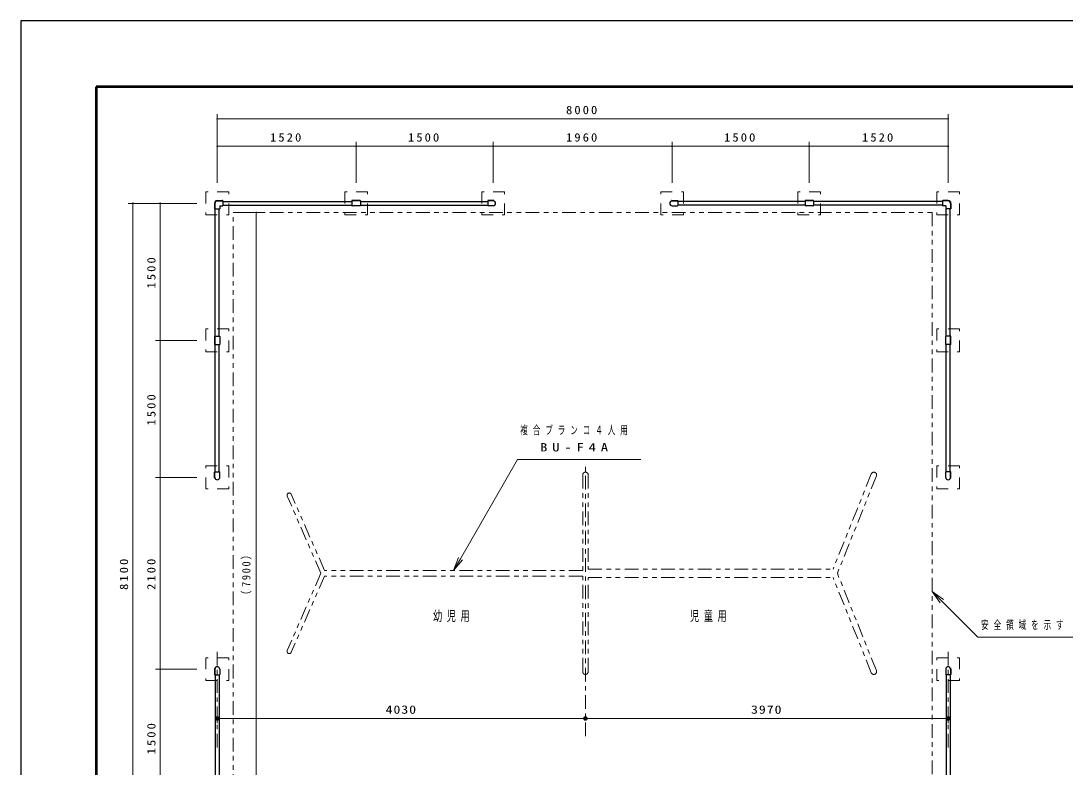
# Model space of a CAD drawing. Units: millimetres at full size, sheet at 1:50. Extents: x -20075 to 825, y -773 to 14073.
# Drawn here: x -20075 to -8644, y 5903 to 14073 of the extents above; entities that cross this region are included whole.
import ezdxf

# ---------------------------------------------------------------- set-up
doc = ezdxf.new("R2010")
doc.units = ezdxf.units.MM
doc.header["$LTSCALE"] = 50
for name, pattern in [('USER1', [4.5, 2.5, -2]), ('USER2', [6, 3, -1, 1, -1]), ('USER3', [8, 3, -1, 1, -1, 1, -1])]:
    doc.linetypes.add(name, pattern=pattern)
for name, color, linetype, lineweight in [('A3図枠', 7, 'Continuous', 25), ('線', 2, 'Continuous', 25), ('補助', 2, 'Continuous', 13)]:
    doc.layers.add(name, color=color, linetype=linetype, lineweight=lineweight)
doc.styles.add('ＭＳ ゴシック', font='')
doc.styles.get('ＭＳ ゴシック').set_extended_font_data('MS Gothic')

# ---------------------------------------------------------------- blocks, each defined once
blk = doc.blocks.new('filled_dot')
at = {"color": 0, "linetype": 'Continuous', "lineweight": -2, "const_width": 1.25}
blk.add_lwpolyline([(-0.625, 0, 1), (0.625, 0, 1)], format="xyb", close=True, dxfattribs=at)
blk = doc.blocks.new('dimension_origin')
at = {"color": 0, "linetype": 'Continuous', "lineweight": -2}
blk.add_circle((0, 0), 1.25, dxfattribs=at)

msp = doc.modelspace()

# ---------------------------------------------------------------- linework, layer by layer
at = {"layer": 'A3図枠', "lineweight": 50}
for p, q in [((-19250, 13350), (-19250, 0)), ((0, 13350), (-19250, 13350))]:
    msp.add_line(p, q, dxfattribs=at)
at = {"layer": '線'}
for p, q in [((-17955.5, 12075), (-17955.5, 12017)), ((-17951.5, 12075), (-17951.5, 12015)), ((-17925, 12105.5), (-17867, 12105.5)), ((-17925, 12101.5), (-17865, 12101.5)), ((-16361, 12105.5), (-16449, 12105.5)), ((-14900, 12105.5), (-14963, 12105.5)), ((-14898, 12103.5), (-14898, 12100.56)), ((-12952, 12103.5), (-12952, 12100.56)), ((-12950, 12105.5), (-12887, 12105.5)), ((-11401, 12105.5), (-11489, 12105.5)), ((-9925, 12101.5), (-9985, 12101.5)), ((-9925, 12105.5), (-9983, 12105.5)), ((-9898.5, 12075), (-9898.5, 12015)), ((-9894.5, 12075), (-9894.5, 12017)), ((-17955.5, 10619), (-17955.5, 10531)), ((-9894.5, 10531), (-9894.5, 10619)), ((-17955.5, 9070), (-17955.5, 9133)), ((-17953.5, 9068), (-17950.56, 9068)), ((-9896.5, 9068), (-9899.44, 9068)), ((-9894.5, 9070), (-9894.5, 9133)), ((-17955.5, 6980), (-17955.5, 6917)), ((-17953.5, 6982), (-17950.56, 6982)), ((-9896.5, 6982), (-9899.44, 6982)), ((-9894.5, 6980), (-9894.5, 6917))]:
    msp.add_line(p, q, dxfattribs=at)
at = {"layer": '線', "color": 7}
for p, q in [((-17953.5, 12015), (-17900.5, 12015)), ((-17946.35, 10621), (-17946.35, 12015)), ((-17903.65, 10621), (-17903.65, 12015)), ((-17898.5, 12046.5), (-17898.5, 12017)), ((-17896.5, 12048.5), (-17867, 12048.5)), ((-17865, 12103.5), (-17865, 12050.5)), ((-17865, 12096.35), (-16451, 12096.35)), ((-17865, 12053.65), (-16451, 12053.65)), ((-16451, 12103.5), (-16451, 12050.5)), ((-16361, 12101.5), (-16449, 12101.5)), ((-16361, 12048.5), (-16449, 12048.5)), ((-16359, 12103.5), (-16359, 12050.5)), ((-16359, 12096.35), (-14965, 12096.35)), ((-16359, 12053.65), (-14965, 12053.65)), ((-14965, 12103.5), (-14965, 12050.5)), ((-14905, 12101.5), (-14965, 12101.5)), ((-14905, 12048.5), (-14963, 12048.5)), ((-12945, 12101.5), (-12885, 12101.5)), ((-12945, 12048.5), (-12887, 12048.5)), ((-12885, 12103.5), (-12885, 12050.5)), ((-11491, 12096.35), (-12885, 12096.35)), ((-11491, 12053.65), (-12885, 12053.65)), ((-11491, 12103.5), (-11491, 12050.5)), ((-11401, 12101.5), (-11489, 12101.5)), ((-11401, 12048.5), (-11489, 12048.5)), ((-11399, 12103.5), (-11399, 12050.5)), ((-9985, 12096.35), (-11399, 12096.35)), ((-9985, 12053.65), (-11399, 12053.65)), ((-9985, 12103.5), (-9985, 12050.5)), ((-9953.5, 12048.5), (-9983, 12048.5)), ((-9951.5, 12046.5), (-9951.5, 12017)), ((-9896.5, 12015), (-9949.5, 12015)), ((-9946.35, 10621), (-9946.35, 12015)), ((-9903.65, 10621), (-9903.65, 12015)), ((-17953.5, 10621), (-17900.5, 10621)), ((-17953.5, 10529), (-17900.5, 10529)), ((-17951.5, 10619), (-17951.5, 10531)), ((-17946.35, 9135), (-17946.35, 10529)), ((-17903.65, 9135), (-17903.65, 10529)), ((-17898.5, 10619), (-17898.5, 10531)), ((-9951.5, 10531), (-9951.5, 10619)), ((-9896.5, 10621), (-9949.5, 10621)), ((-9896.5, 10529), (-9949.5, 10529)), ((-9946.35, 9135), (-9946.35, 10529)), ((-9903.65, 9135), (-9903.65, 10529)), ((-9898.5, 10531), (-9898.5, 10619)), ((-17953.5, 9135), (-17900.5, 9135)), ((-17951.5, 9075), (-17951.5, 9135)), ((-17898.5, 9075), (-17898.5, 9133)), ((-9951.5, 9075), (-9951.5, 9133)), ((-9896.5, 9135), (-9949.5, 9135)), ((-9898.5, 9075), (-9898.5, 9135)), ((-17951.5, 6975), (-17951.5, 6915)), ((-17898.5, 6975), (-17898.5, 6917)), ((-9951.5, 6975), (-9951.5, 6917)), ((-9898.5, 6975), (-9898.5, 6915)), ((-17953.5, 6915), (-17900.5, 6915)), ((-17946.35, 6915), (-17946.35, 5521)), ((-17903.65, 6915), (-17903.65, 5521)), ((-9896.5, 6915), (-9949.5, 6915)), ((-9946.35, 6915), (-9946.35, 5521)), ((-9903.65, 6915), (-9903.65, 5521))]:
    msp.add_line(p, q, dxfattribs=at)
at = {"layer": '線', "color": 7, "linetype": 'USER2', "lineweight": 13}
for p, q in [((-13895.02, 6240.8), (-13895.02, 9208.76)), ((-17925, 6116.85), (-17925, 7170.6)), ((-9925, 6116.85), (-9925, 7170.6))]:
    msp.add_line(p, q, dxfattribs=at)
at = {"layer": '線', "linetype": 'USER3', "lineweight": 13}
for p, q in [((-13925.27, 9101.66), (-13925.27, 8055.25)), ((-13864.77, 9101.66), (-13864.77, 8069.55)), ((-10765.65, 9112.93), (-11184.62, 8069.55)), ((-10709.51, 9090.39), (-11137.32, 8025)), ((-16790.63, 8025), (-17159.29, 8870.29)), ((-16750.8, 8055.25), (-17114.75, 8889.71)), ((-16790.63, 8025), (-17159.29, 7179.71)), ((-13925.27, 8055.25), (-16750.8, 8055.25)), ((-13864.77, 8069.55), (-11184.62, 8069.55)), ((-10709.51, 6959.61), (-11137.32, 8025)), ((-16750.8, 7994.75), (-17114.75, 7160.29)), ((-13925.27, 7994.75), (-16750.8, 7994.75)), ((-13925.27, 6948.34), (-13925.27, 7994.75)), ((-13864.77, 7980.45), (-11184.62, 7980.45)), ((-13864.77, 6948.34), (-13864.77, 7980.45)), ((-10765.65, 6937.07), (-11184.62, 7980.45))]:
    msp.add_line(p, q, dxfattribs=at)
at = {"layer": '線', "color": 7, "lineweight": 13}
for p, q in [((-17925, 6452.78), (-17925, 6385.75)), ((-13895.02, 6435.75), (-17925, 6435.75)), ((-9925, 6435.75), (-13895.02, 6435.75)), ((-9925, 6472.54), (-9925, 6385.75))]:
    msp.add_line(p, q, dxfattribs=at)
at = {"layer": '線', "color": 7}
msp.add_lwpolyline([(-20074.9, -773.06), (824.9, -773.06), (824.9, 14072.96), (-20074.9, 14072.96)], close=True, dxfattribs=at)
at = {"layer": '線', "color": 4, "linetype": 'USER1', "lineweight": 13}
for points in [[(-18050, 11950), (-17800, 11950), (-17800, 12200), (-18050, 12200)], [(-16530, 11950), (-16280, 11950), (-16280, 12200), (-16530, 12200)], [(-15030, 11950), (-14780, 11950), (-14780, 12200), (-15030, 12200)], [(-13070, 12200), (-12820, 12200), (-12820, 11950), (-13070, 11950)], [(-11570, 11950), (-11320, 11950), (-11320, 12200), (-11570, 12200)], [(-10050, 11950), (-9800, 11950), (-9800, 12200), (-10050, 12200)], [(-18050, 10450), (-17800, 10450), (-17800, 10700), (-18050, 10700)], [(-10050, 10450), (-9800, 10450), (-9800, 10700), (-10050, 10700)], [(-18050, 9200), (-17800, 9200), (-17800, 8950), (-18050, 8950)], [(-10050, 8950), (-9800, 8950), (-9800, 9200), (-10050, 9200)], [(-18050, 6850), (-17800, 6850), (-17800, 7100), (-18050, 7100)], [(-10050, 7100), (-9800, 7100), (-9800, 6850), (-10050, 6850)]]:
    msp.add_lwpolyline(points, close=True, dxfattribs=at)
at = {"layer": '線', "linetype": 'USER3', "lineweight": 13}
msp.add_lwpolyline([(-17749.97, 11975), (-10100.02, 11975), (-10100.02, 4075), (-17749.97, 4075)], close=True, dxfattribs=at)
at = {"layer": '線'}
for centre, radius, start, end in [((-17925, 12075), 30.5, 90, 180), ((-17925, 12075), 26.5, 90, 180), ((-16449, 12103.5), 2, 90, 180), ((-16361, 12103.5), 2, 0, 90), ((-14963, 12103.5), 2, 90, 180), ((-14900, 12103.5), 2, 0, 90), ((-12950, 12103.5), 2, 90, 180), ((-12887, 12103.5), 2, 0, 90), ((-11489, 12103.5), 2, 90, 180), ((-11401, 12103.5), 2, 0, 90), ((-9925, 12075), 30.5, 0, 90), ((-9925, 12075), 26.5, 0, 90), ((-17953.5, 10619), 2, 90, 180), ((-17953.5, 10531), 2, 180, 270), ((-9896.5, 10619), 2, 0, 90), ((-9896.5, 10531), 2, 270, 0), ((-17953.5, 9133), 2, 90, 180), ((-17953.5, 9070), 2, 180, 270), ((-9896.5, 9133), 2, 0, 90), ((-9896.5, 9070), 2, 270, 0), ((-17953.5, 6980), 2, 90, 180), ((-9896.5, 6980), 2, 0, 90), ((-17953.5, 6917), 2, 180, 270), ((-9896.5, 6917), 2, 270, 0)]:
    msp.add_arc(centre, radius, start, end, dxfattribs=at)
at = {"layer": '線', "color": 7}
for centre, radius, start, end in [((-17953.5, 12017), 2, 180, 270), ((-17900.5, 12017), 2, 270, 0), ((-17896.5, 12046.5), 2, 90, 180), ((-17867, 12103.5), 2, 0, 90), ((-17867, 12050.5), 2, 270, 0), ((-16449, 12099.5), 2, 90, 180), ((-16449, 12050.5), 2, 180, 270), ((-16361, 12099.5), 2, 0, 90), ((-16361, 12050.5), 2, 270, 0), ((-14963, 12050.5), 2, 180, 270), ((-14905, 12075), 26.5, 270, 90), ((-12945, 12075), 26.5, 90, 270), ((-12887, 12050.5), 2, 270, 0), ((-11489, 12099.5), 2, 90, 180), ((-11489, 12050.5), 2, 180, 270), ((-11401, 12099.5), 2, 0, 90), ((-11401, 12050.5), 2, 270, 0), ((-9983, 12103.5), 2, 90, 180), ((-9983, 12050.5), 2, 180, 270), ((-9953.5, 12046.5), 2, 0, 90), ((-9949.5, 12017), 2, 180, 270), ((-9896.5, 12017), 2, 270, 0), ((-17949.5, 10619), 2, 90, 180), ((-17949.5, 10531), 2, 180, 270), ((-17900.5, 10619), 2, 0, 90), ((-17900.5, 10531), 2, 270, 0), ((-9949.5, 10619), 2, 90, 180), ((-9949.5, 10531), 2, 180, 270), ((-9900.5, 10619), 2, 0, 90), ((-9900.5, 10531), 2, 270, 0), ((-17925, 9075), 26.5, 180, 0), ((-17900.5, 9133), 2, 0, 90), ((-9949.5, 9133), 2, 90, 180), ((-9925, 9075), 26.5, 180, 0), ((-17925, 6975), 26.5, 0, 180), ((-9925, 6975), 26.5, 0, 180), ((-17900.5, 6917), 2, 270, 0), ((-9949.5, 6917), 2, 180, 270)]:
    msp.add_arc(centre, radius, start, end, dxfattribs=at)
at = {"layer": '線', "linetype": 'USER3', "lineweight": 13}
for centre, radius, start, end in [((-13895.02, 9101.66), 30.25, 0, 180), ((-10737.58, 9101.66), 30.25, 338.12183, 158.12183), ((-17137.02, 8880), 24.3, 23.56392, 203.56392), ((-17137.02, 7170), 24.3, 156.43608, 336.43608), ((-13895.02, 6948.34), 30.25, 180, 0), ((-10737.58, 6948.34), 30.25, 201.87817, 21.87817)]:
    msp.add_arc(centre, radius, start, end, dxfattribs=at)
at = {"layer": '補助'}
for p, q in [((-17925, 12300), (-17925, 13050)), ((-9925, 12300), (-9925, 13050)), ((-17925, 13000), (-9925, 13000)), ((-17925, 12300), (-17925, 12750)), ((-17925, 12700), (-16405, 12700)), ((-16405, 12300), (-16405, 12750)), ((-16405, 12300), (-16405, 12750)), ((-16405, 12700), (-14905, 12700)), ((-14905, 12300), (-14905, 12750)), ((-14905, 12300), (-14905, 12750)), ((-14905, 12700), (-12945, 12700)), ((-12945, 12300), (-12945, 12750)), ((-12945, 12300), (-12945, 12750)), ((-12945, 12700), (-11445, 12700)), ((-11445, 12300), (-11445, 12750)), ((-11445, 12300), (-11445, 12750)), ((-11445, 12700), (-9925, 12700)), ((-9925, 12300), (-9925, 12750)), ((-18150, 12075), (-18900, 12075)), ((-18850, 3975), (-18850, 12075)), ((-18150, 12075), (-18600, 12075)), ((-18550, 10575), (-18550, 12075)), ((-17647.47, 11975), (-17450, 11975)), ((-17500, 11975), (-17500, 4075)), ((-18150, 10575), (-18600, 10575)), ((-18150, 10575), (-18600, 10575)), ((-18550, 9075), (-18550, 10575)), ((-15263.04, 8185.15), (-14636.96, 9269.55)), ((-14636.96, 9269.55), (-14586.96, 9269.55)), ((-14586.96, 9269.55), (-13288.66, 9269.55)), ((-18150, 9075), (-18600, 9075)), ((-18150, 9075), (-18600, 9075)), ((-18550, 6975), (-18550, 9075)), ((-15284.69, 8197.65), (-15338.04, 8055.25)), ((-15338.04, 8055.25), (-15263.04, 8185.15)), ((-15241.39, 8172.65), (-15338.04, 8055.25)), ((-10011.64, 7701.26), (-10100.02, 7825)), ((-9976.28, 7736.61), (-10100.02, 7825)), ((-10100.02, 7825), (-9993.96, 7718.93)), ((-9993.96, 7718.93), (-9600.02, 7325)), ((-9600.02, 7325), (-9550.02, 7325)), ((-9550.02, 7325), (-8451.75, 7325)), ((-18150, 6975), (-18600, 6975)), ((-18150, 6975), (-18600, 6975)), ((-18550, 5475), (-18550, 6975))]:
    msp.add_line(p, q, dxfattribs=at)

# ---------------------------------------------------------------- block references
at = {"layer": '線', "color": 7, "lineweight": 13, "xscale": 20, "yscale": 20}
for p in [(-17925, 6435.75), (-13895.02, 6435.75)]:
    msp.add_blockref('filled_dot', p, dxfattribs=at)
at = {"layer": '線', "color": 7, "lineweight": 13, "xscale": 20, "yscale": 20, "rotation": 180}
for p in [(-13895.02, 6435.75), (-9925, 6435.75)]:
    msp.add_blockref('filled_dot', p, dxfattribs=at)
at = {"layer": '補助', "xscale": 3.33, "yscale": 3.33}
for p in [(-17925, 13000), (-17925, 12700), (-16405, 12700), (-14905, 12700), (-12945, 12700), (-11445, 12700)]:
    msp.add_blockref('dimension_origin', p, dxfattribs=at)
for p, rotation in [((-9925, 13000), 180), ((-16405, 12700), 180), ((-14905, 12700), 180), ((-12945, 12700), 180), ((-11445, 12700), 180), ((-9925, 12700), 180), ((-18850, 12075), 270), ((-18550, 12075), 270), ((-17500, 11975), 270), ((-18550, 10575), 270), ((-18550, 10575), 90), ((-18550, 9075), 270), ((-18550, 9075), 90), ((-18550, 6975), 270), ((-18550, 6975), 90)]:
    msp.add_blockref('dimension_origin', p, dxfattribs=dict(at, rotation=rotation))

# ---------------------------------------------------------------- texts
at = {"layer": '線', "color": 7, "style": 'ＭＳ ゴシック'}
for s, insert, char_height, attachment_point in [('\\T1.5;\\W0.65;幼児用', (-15563.04, 7552.83), 110, 4), ('\\T1.5;\\W0.65;児童用', (-12749.7, 7552.83), 110, 4), ('\\T1.15;\\W1.2;4030', (-15910.01, 6485.75), 91.64, 8), ('\\T1.15;\\W1.2;3970', (-11910.01, 6485.75), 91.64, 8)]:
    msp.add_mtext(s, dxfattribs=dict(at, insert=insert, char_height=char_height, attachment_point=attachment_point))
at = {"layer": '補助', "char_height": 91.64, "style": 'ＭＳ ゴシック'}
for s, insert, attachment_point in [('\\T1.33;\\W1.1;8000', (-13925, 13050), 8), ('\\T1.33;\\W1.1;1520', (-17165, 12750), 8), ('\\T1.33;\\W1.1;1500', (-15655, 12750), 8), ('\\T1.33;\\W1.1;1960', (-13925, 12750), 8), ('\\T1.33;\\W1.1;1500', (-12195, 12750), 8), ('\\T1.33;\\W1.1;1520', (-10685, 12750), 8), ('\\T1.64;\\W0.65;複合ブランコ４人用', (-13993.21, 9638.3), 2), ('\\T1.64;\\W1.3;BU-F4A', (-13993.21, 9450.8), 2), ('\\T1.64;\\W0.65;安全領域を示す', (-9563.77, 7506.25), 1)]:
    msp.add_mtext(s, dxfattribs=dict(at, insert=insert, attachment_point=attachment_point))
at = {"layer": '補助', "char_height": 91.64, "attachment_point": 8, "rotation": 90, "style": 'ＭＳ ゴシック'}
for s, insert in [('\\T1.33;\\W1.1;1500', (-18600, 11325)), ('\\T1.33;\\W1.1;1500', (-18600, 9825)), ('\\T1.33;\\W1.1;8100', (-18900, 8025)), ('\\T1.33;\\W1.1;2100', (-18600, 8025)), ('\\T1.33;\\W0.9;（7900）', (-17550, 8025)), ('\\T1.33;\\W1.1;1500', (-18600, 6225))]:
    msp.add_mtext(s, dxfattribs=dict(at, insert=insert))

doc.saveas('drawing.dxf')
